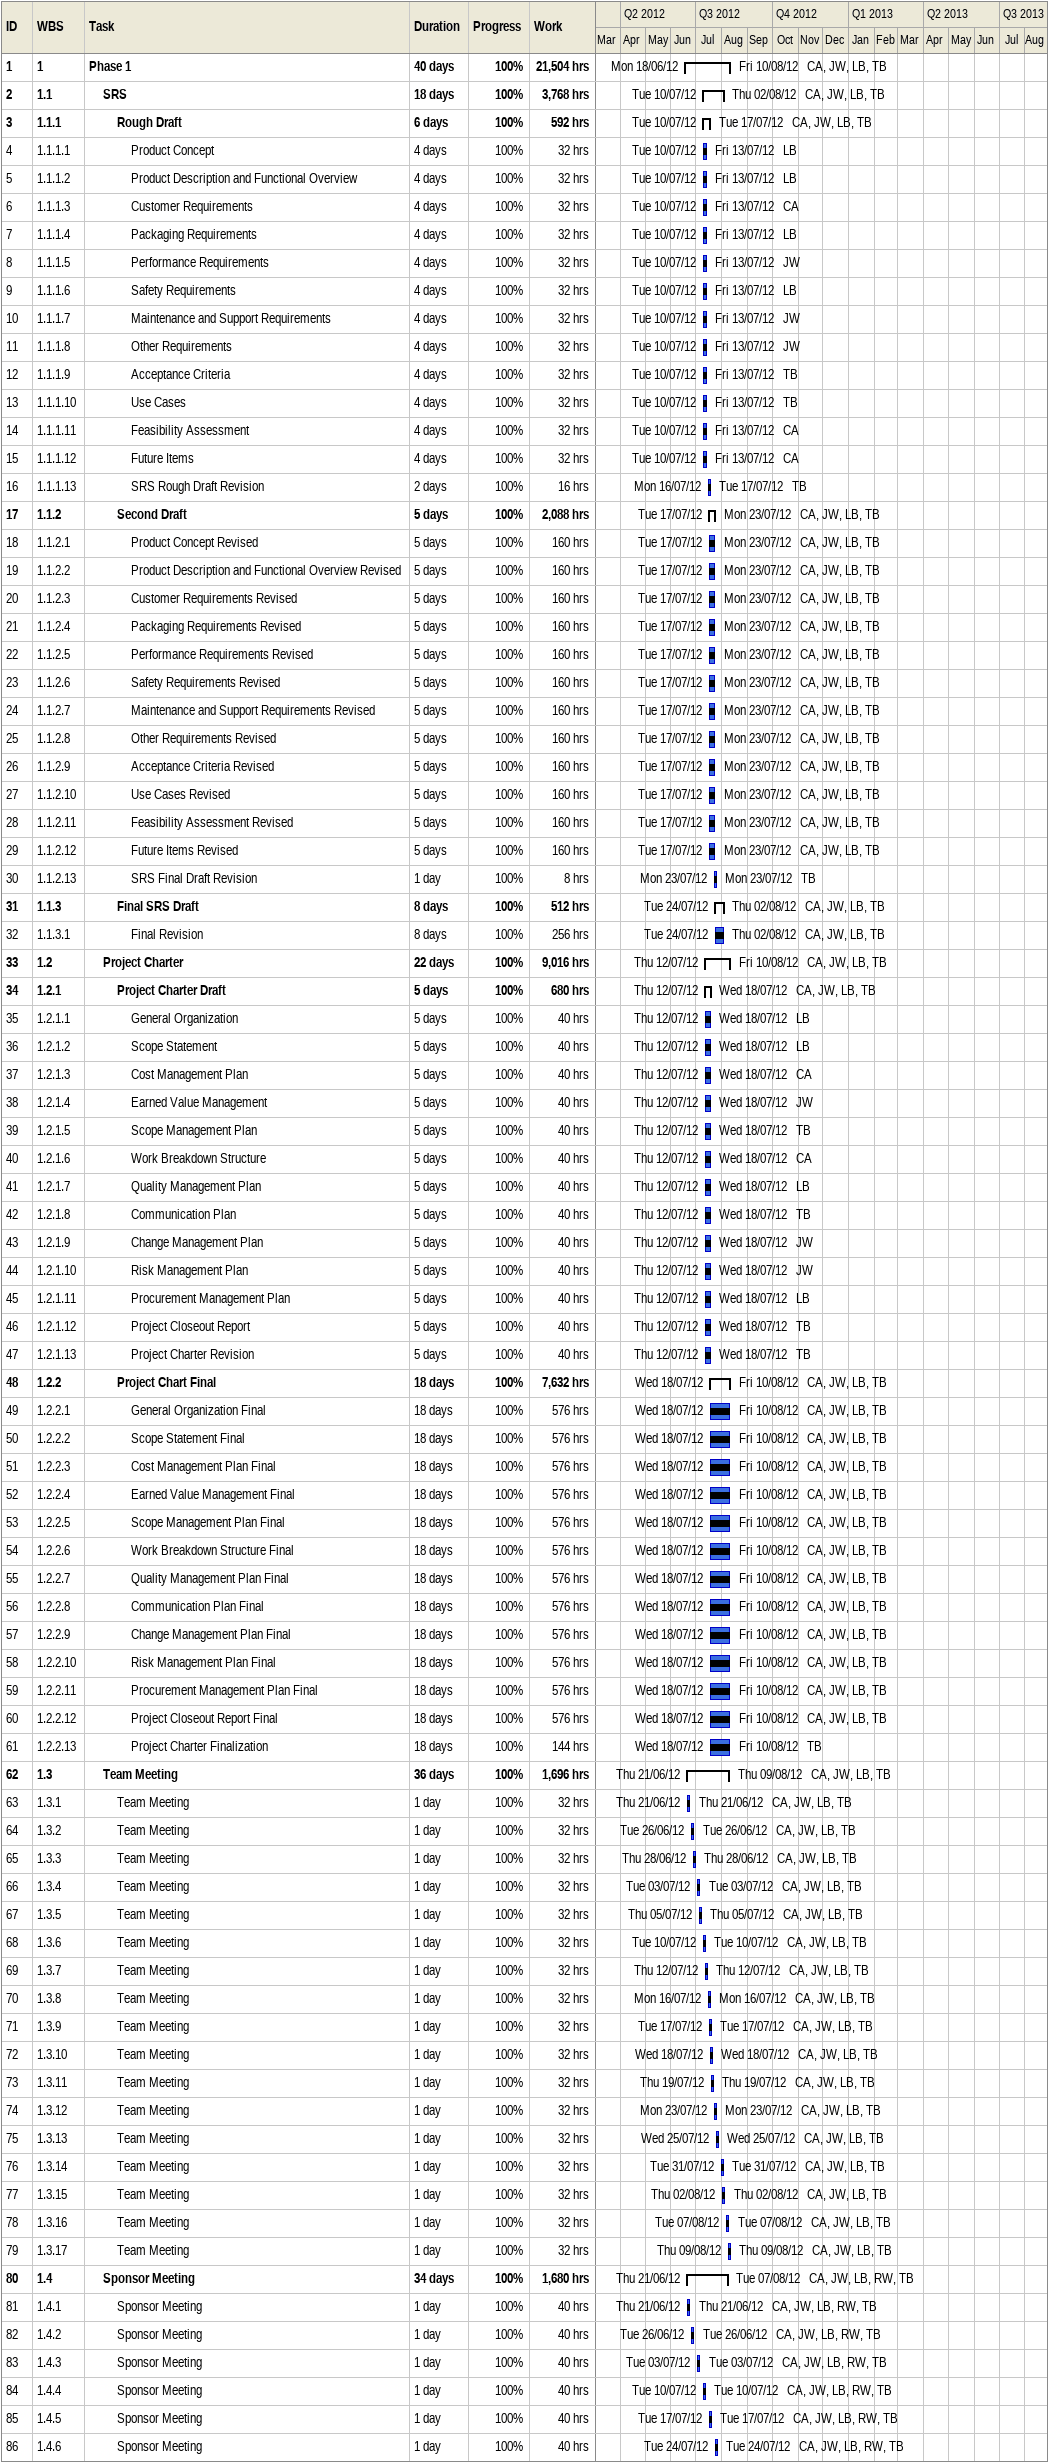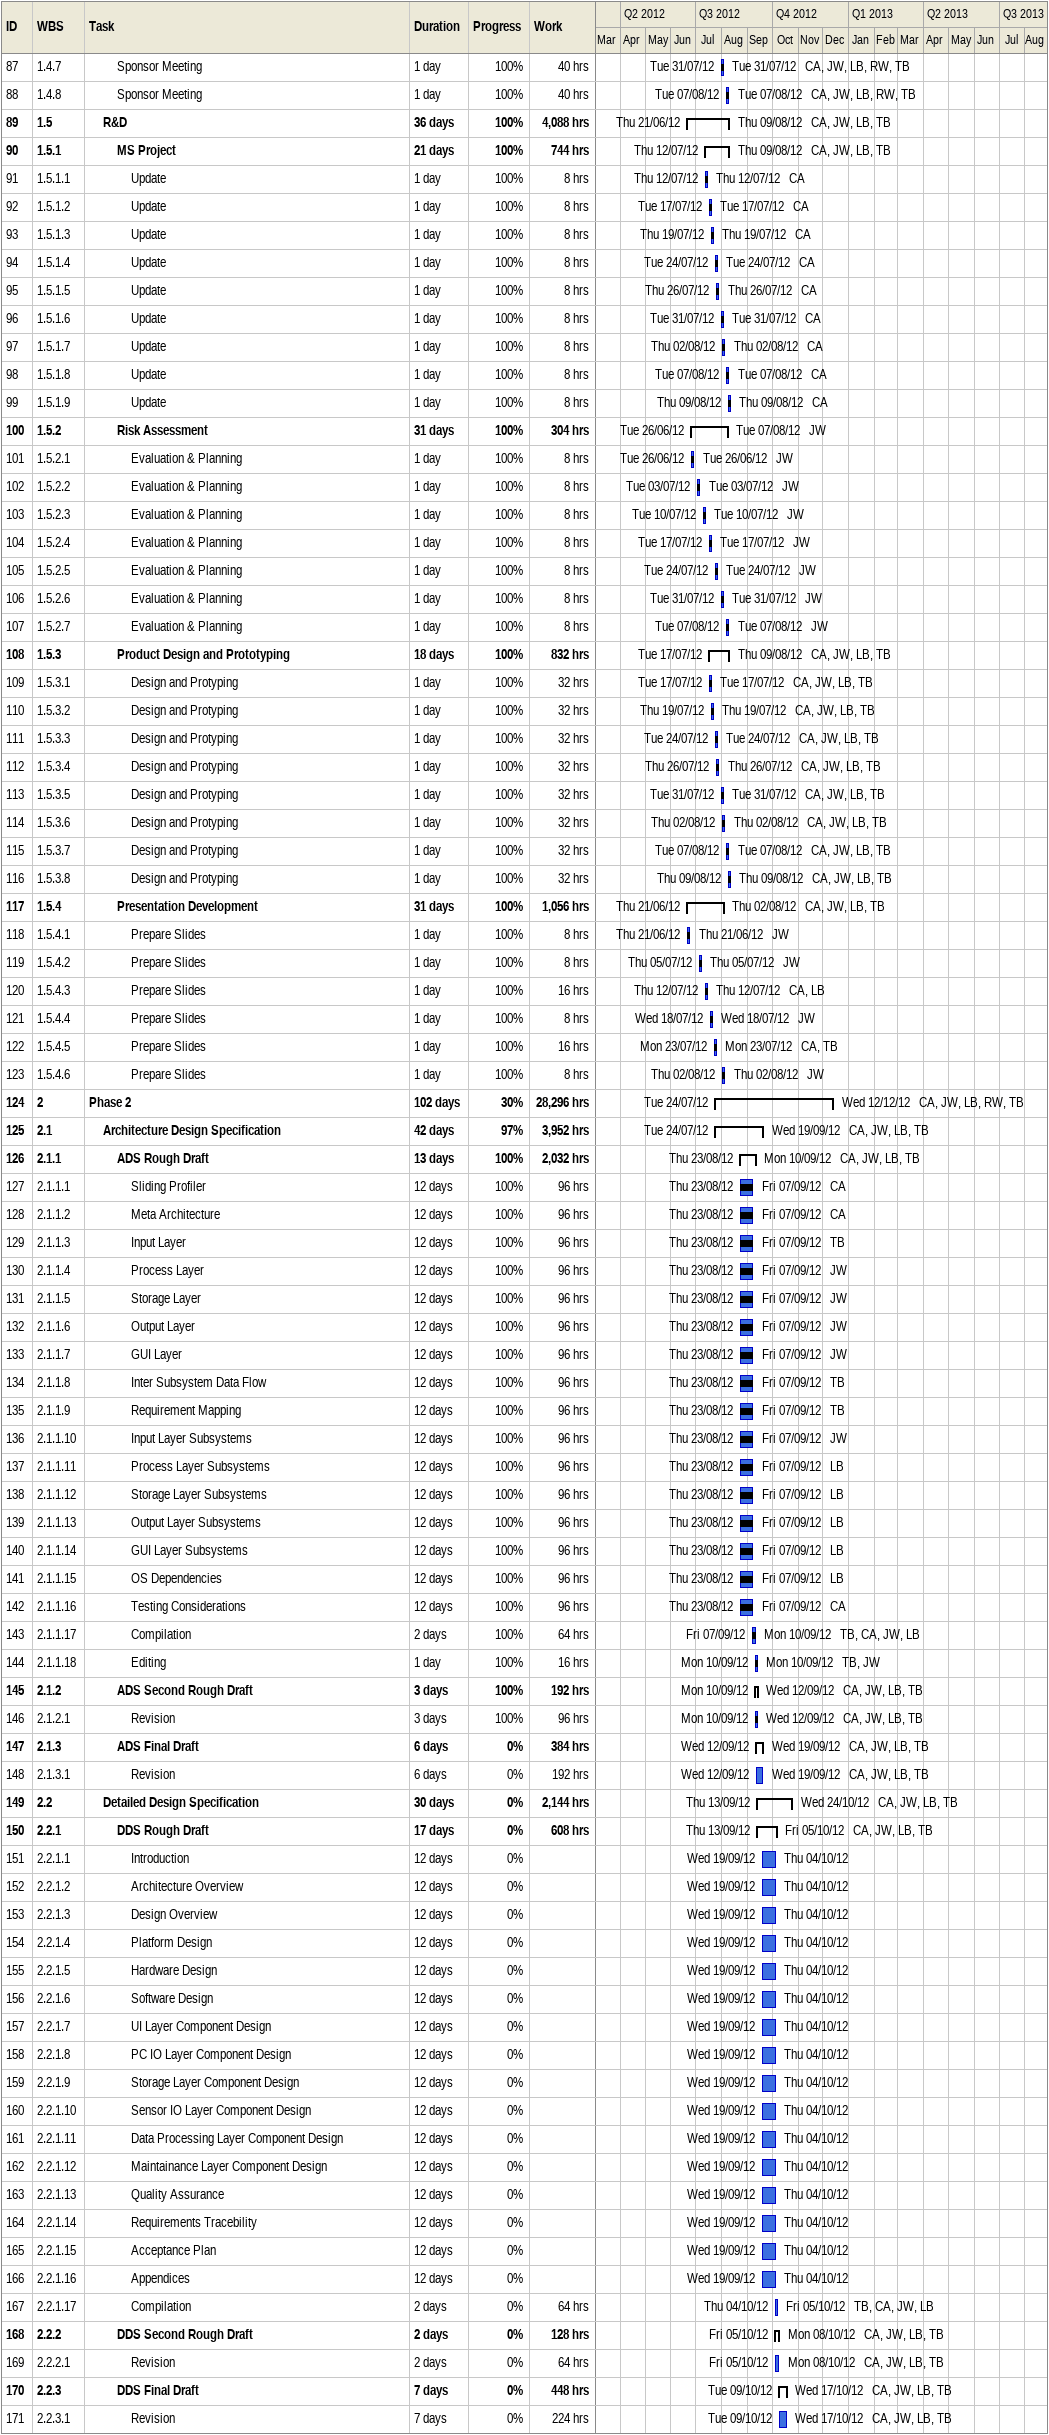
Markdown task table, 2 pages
| ID | WBS | Task | Duration | Start | Finish | Resources | % complete | Work (h) |
|---|---|---|---|---|---|---|---|---|
| 1 | 1 | **Phase 1** | 40d | 2012-06-18 | 2012-08-10 | CA, JW, LB, TB | 100 | 21504 |
| 2 | 1.1 | **SRS** | 18d | 2012-07-10 | 2012-08-02 | CA, JW, LB, TB | 100 | 3768 |
| 3 | 1.1.1 | **Rough Draft** | 6d | 2012-07-10 | 2012-07-17 | CA, JW, LB, TB | 100 | 592 |
| 4 | 1.1.1.1 | Product Concept | 4d | 2012-07-10 | 2012-07-13 | LB | 100 | 32 |
| 5 | 1.1.1.2 | Product Description and Functional Overview | 4d | 2012-07-10 | 2012-07-13 | LB | 100 | 32 |
| 6 | 1.1.1.3 | Customer Requirements | 4d | 2012-07-10 | 2012-07-13 | CA | 100 | 32 |
| 7 | 1.1.1.4 | Packaging Requirements | 4d | 2012-07-10 | 2012-07-13 | LB | 100 | 32 |
| 8 | 1.1.1.5 | Performance Requirements | 4d | 2012-07-10 | 2012-07-13 | JW | 100 | 32 |
| 9 | 1.1.1.6 | Safety Requirements | 4d | 2012-07-10 | 2012-07-13 | LB | 100 | 32 |
| 10 | 1.1.1.7 | Maintenance and Support Requirements | 4d | 2012-07-10 | 2012-07-13 | JW | 100 | 32 |
| 11 | 1.1.1.8 | Other Requirements | 4d | 2012-07-10 | 2012-07-13 | JW | 100 | 32 |
| 12 | 1.1.1.9 | Acceptance Criteria | 4d | 2012-07-10 | 2012-07-13 | TB | 100 | 32 |
| 13 | 1.1.1.10 | Use Cases | 4d | 2012-07-10 | 2012-07-13 | TB | 100 | 32 |
| 14 | 1.1.1.11 | Feasibility Assessment | 4d | 2012-07-10 | 2012-07-13 | CA | 100 | 32 |
| 15 | 1.1.1.12 | Future Items | 4d | 2012-07-10 | 2012-07-13 | CA | 100 | 32 |
| 16 | 1.1.1.13 | SRS Rough Draft Revision | 2d | 2012-07-16 | 2012-07-17 | TB | 100 | 16 |
| 17 | 1.1.2 | **Second Draft** | 5d | 2012-07-17 | 2012-07-23 | CA, JW, LB, TB | 100 | 2088 |
| 18 | 1.1.2.1 | Product Concept Revised | 5d | 2012-07-17 | 2012-07-23 | CA, JW, LB, TB | 100 | 160 |
| 19 | 1.1.2.2 | Product Description and Functional Overview Revised | 5d | 2012-07-17 | 2012-07-23 | CA, JW, LB, TB | 100 | 160 |
| 20 | 1.1.2.3 | Customer Requirements Revised | 5d | 2012-07-17 | 2012-07-23 | CA, JW, LB, TB | 100 | 160 |
| 21 | 1.1.2.4 | Packaging Requirements Revised | 5d | 2012-07-17 | 2012-07-23 | CA, JW, LB, TB | 100 | 160 |
| 22 | 1.1.2.5 | Performance Requirements Revised | 5d | 2012-07-17 | 2012-07-23 | CA, JW, LB, TB | 100 | 160 |
| 23 | 1.1.2.6 | Safety Requirements Revised | 5d | 2012-07-17 | 2012-07-23 | CA, JW, LB, TB | 100 | 160 |
| 24 | 1.1.2.7 | Maintenance and Support Requirements Revised | 5d | 2012-07-17 | 2012-07-23 | CA, JW, LB, TB | 100 | 160 |
| 25 | 1.1.2.8 | Other Requirements Revised | 5d | 2012-07-17 | 2012-07-23 | CA, JW, LB, TB | 100 | 160 |
| 26 | 1.1.2.9 | Acceptance Criteria Revised | 5d | 2012-07-17 | 2012-07-23 | CA, JW, LB, TB | 100 | 160 |
| 27 | 1.1.2.10 | Use Cases Revised | 5d | 2012-07-17 | 2012-07-23 | CA, JW, LB, TB | 100 | 160 |
| 28 | 1.1.2.11 | Feasibility Assessment Revised | 5d | 2012-07-17 | 2012-07-23 | CA, JW, LB, TB | 100 | 160 |
| 29 | 1.1.2.12 | Future Items Revised | 5d | 2012-07-17 | 2012-07-23 | CA, JW, LB, TB | 100 | 160 |
| 30 | 1.1.2.13 | SRS Final Draft Revision | 1d | 2012-07-23 | 2012-07-23 | TB | 100 | 8 |
| 31 | 1.1.3 | **Final SRS Draft** | 8d | 2012-07-24 | 2012-08-02 | CA, JW, LB, TB | 100 | 512 |
| 32 | 1.1.3.1 | Final Revision | 8d | 2012-07-24 | 2012-08-02 | CA, JW, LB, TB | 100 | 256 |
| 33 | 1.2 | **Project Charter** | 22d | 2012-07-12 | 2012-08-10 | CA, JW, LB, TB | 100 | 9016 |
| 34 | 1.2.1 | **Project Charter Draft** | 5d | 2012-07-12 | 2012-07-18 | CA, JW, LB, TB | 100 | 680 |
| 35 | 1.2.1.1 | General Organization | 5d | 2012-07-12 | 2012-07-18 | LB | 100 | 40 |
| 36 | 1.2.1.2 | Scope Statement | 5d | 2012-07-12 | 2012-07-18 | LB | 100 | 40 |
| 37 | 1.2.1.3 | Cost Management Plan | 5d | 2012-07-12 | 2012-07-18 | CA | 100 | 40 |
| 38 | 1.2.1.4 | Earned Value Management | 5d | 2012-07-12 | 2012-07-18 | JW | 100 | 40 |
| 39 | 1.2.1.5 | Scope Management Plan | 5d | 2012-07-12 | 2012-07-18 | TB | 100 | 40 |
| 40 | 1.2.1.6 | Work Breakdown Structure | 5d | 2012-07-12 | 2012-07-18 | CA | 100 | 40 |
| 41 | 1.2.1.7 | Quality Management Plan | 5d | 2012-07-12 | 2012-07-18 | LB | 100 | 40 |
| 42 | 1.2.1.8 | Communication Plan | 5d | 2012-07-12 | 2012-07-18 | TB | 100 | 40 |
| 43 | 1.2.1.9 | Change Management Plan | 5d | 2012-07-12 | 2012-07-18 | JW | 100 | 40 |
| 44 | 1.2.1.10 | Risk Management Plan | 5d | 2012-07-12 | 2012-07-18 | JW | 100 | 40 |
| 45 | 1.2.1.11 | Procurement Management Plan | 5d | 2012-07-12 | 2012-07-18 | LB | 100 | 40 |
| 46 | 1.2.1.12 | Project Closeout Report | 5d | 2012-07-12 | 2012-07-18 | TB | 100 | 40 |
| 47 | 1.2.1.13 | Project Charter Revision | 5d | 2012-07-12 | 2012-07-18 | TB | 100 | 40 |
| 48 | 1.2.2 | **Project Chart Final** | 18d | 2012-07-18 | 2012-08-10 | CA, JW, LB, TB | 100 | 7632 |
| 49 | 1.2.2.1 | General Organization Final | 18d | 2012-07-18 | 2012-08-10 | CA, JW, LB, TB | 100 | 576 |
| 50 | 1.2.2.2 | Scope Statement Final | 18d | 2012-07-18 | 2012-08-10 | CA, JW, LB, TB | 100 | 576 |
| 51 | 1.2.2.3 | Cost Management Plan Final | 18d | 2012-07-18 | 2012-08-10 | CA, JW, LB, TB | 100 | 576 |
| 52 | 1.2.2.4 | Earned Value Management Final | 18d | 2012-07-18 | 2012-08-10 | CA, JW, LB, TB | 100 | 576 |
| 53 | 1.2.2.5 | Scope Management Plan Final | 18d | 2012-07-18 | 2012-08-10 | CA, JW, LB, TB | 100 | 576 |
| 54 | 1.2.2.6 | Work Breakdown Structure Final | 18d | 2012-07-18 | 2012-08-10 | CA, JW, LB, TB | 100 | 576 |
| 55 | 1.2.2.7 | Quality Management Plan Final | 18d | 2012-07-18 | 2012-08-10 | CA, JW, LB, TB | 100 | 576 |
| 56 | 1.2.2.8 | Communication Plan Final | 18d | 2012-07-18 | 2012-08-10 | CA, JW, LB, TB | 100 | 576 |
| 57 | 1.2.2.9 | Change Management Plan Final | 18d | 2012-07-18 | 2012-08-10 | CA, JW, LB, TB | 100 | 576 |
| 58 | 1.2.2.10 | Risk Management Plan Final | 18d | 2012-07-18 | 2012-08-10 | CA, JW, LB, TB | 100 | 576 |
| 59 | 1.2.2.11 | Procurement Management Plan Final | 18d | 2012-07-18 | 2012-08-10 | CA, JW, LB, TB | 100 | 576 |
| 60 | 1.2.2.12 | Project Closeout Report Final | 18d | 2012-07-18 | 2012-08-10 | CA, JW, LB, TB | 100 | 576 |
| 61 | 1.2.2.13 | Project Charter Finalization | 18d | 2012-07-18 | 2012-08-10 | TB | 100 | 144 |
| 62 | 1.3 | **Team Meeting** | 36d | 2012-06-21 | 2012-08-09 | CA, JW, LB, TB | 100 | 1696 |
| 63 | 1.3.1 | Team Meeting | 1d | 2012-06-21 | 2012-06-21 | CA, JW, LB, TB | 100 | 32 |
| 64 | 1.3.2 | Team Meeting | 1d | 2012-06-26 | 2012-06-26 | CA, JW, LB, TB | 100 | 32 |
| 65 | 1.3.3 | Team Meeting | 1d | 2012-06-28 | 2012-06-28 | CA, JW, LB, TB | 100 | 32 |
| 66 | 1.3.4 | Team Meeting | 1d | 2012-07-03 | 2012-07-03 | CA, JW, LB, TB | 100 | 32 |
| 67 | 1.3.5 | Team Meeting | 1d | 2012-07-05 | 2012-07-05 | CA, JW, LB, TB | 100 | 32 |
| 68 | 1.3.6 | Team Meeting | 1d | 2012-07-10 | 2012-07-10 | CA, JW, LB, TB | 100 | 32 |
| 69 | 1.3.7 | Team Meeting | 1d | 2012-07-12 | 2012-07-12 | CA, JW, LB, TB | 100 | 32 |
| 70 | 1.3.8 | Team Meeting | 1d | 2012-07-16 | 2012-07-16 | CA, JW, LB, TB | 100 | 32 |
| 71 | 1.3.9 | Team Meeting | 1d | 2012-07-17 | 2012-07-17 | CA, JW, LB, TB | 100 | 32 |
| 72 | 1.3.10 | Team Meeting | 1d | 2012-07-18 | 2012-07-18 | CA, JW, LB, TB | 100 | 32 |
| 73 | 1.3.11 | Team Meeting | 1d | 2012-07-19 | 2012-07-19 | CA, JW, LB, TB | 100 | 32 |
| 74 | 1.3.12 | Team Meeting | 1d | 2012-07-23 | 2012-07-23 | CA, JW, LB, TB | 100 | 32 |
| 75 | 1.3.13 | Team Meeting | 1d | 2012-07-25 | 2012-07-25 | CA, JW, LB, TB | 100 | 32 |
| 76 | 1.3.14 | Team Meeting | 1d | 2012-07-31 | 2012-07-31 | CA, JW, LB, TB | 100 | 32 |
| 77 | 1.3.15 | Team Meeting | 1d | 2012-08-02 | 2012-08-02 | CA, JW, LB, TB | 100 | 32 |
| 78 | 1.3.16 | Team Meeting | 1d | 2012-08-07 | 2012-08-07 | CA, JW, LB, TB | 100 | 32 |
| 79 | 1.3.17 | Team Meeting | 1d | 2012-08-09 | 2012-08-09 | CA, JW, LB, TB | 100 | 32 |
| 80 | 1.4 | **Sponsor Meeting** | 34d | 2012-06-21 | 2012-08-07 | CA, JW, LB, RW, TB | 100 | 1680 |
| 81 | 1.4.1 | Sponsor Meeting | 1d | 2012-06-21 | 2012-06-21 | CA, JW, LB, RW, TB | 100 | 40 |
| 82 | 1.4.2 | Sponsor Meeting | 1d | 2012-06-26 | 2012-06-26 | CA, JW, LB, RW, TB | 100 | 40 |
| 83 | 1.4.3 | Sponsor Meeting | 1d | 2012-07-03 | 2012-07-03 | CA, JW, LB, RW, TB | 100 | 40 |
| 84 | 1.4.4 | Sponsor Meeting | 1d | 2012-07-10 | 2012-07-10 | CA, JW, LB, RW, TB | 100 | 40 |
| 85 | 1.4.5 | Sponsor Meeting | 1d | 2012-07-17 | 2012-07-17 | CA, JW, LB, RW, TB | 100 | 40 |
| 86 | 1.4.6 | Sponsor Meeting | 1d | 2012-07-24 | 2012-07-24 | CA, JW, LB, RW, TB | 100 | 40 |
| 87 | 1.4.7 | Sponsor Meeting | 1d | 2012-07-31 | 2012-07-31 | CA, JW, LB, RW, TB | 100 | 40 |
| 88 | 1.4.8 | Sponsor Meeting | 1d | 2012-08-07 | 2012-08-07 | CA, JW, LB, RW, TB | 100 | 40 |
| 89 | 1.5 | **R&D** | 36d | 2012-06-21 | 2012-08-09 | CA, JW, LB, TB | 100 | 4088 |
| 90 | 1.5.1 | **MS Project** | 21d | 2012-07-12 | 2012-08-09 | CA, JW, LB, TB | 100 | 744 |
| 91 | 1.5.1.1 | Update | 1d | 2012-07-12 | 2012-07-12 | CA | 100 | 8 |
| 92 | 1.5.1.2 | Update | 1d | 2012-07-17 | 2012-07-17 | CA | 100 | 8 |
| 93 | 1.5.1.3 | Update | 1d | 2012-07-19 | 2012-07-19 | CA | 100 | 8 |
| 94 | 1.5.1.4 | Update | 1d | 2012-07-24 | 2012-07-24 | CA | 100 | 8 |
| 95 | 1.5.1.5 | Update | 1d | 2012-07-26 | 2012-07-26 | CA | 100 | 8 |
| 96 | 1.5.1.6 | Update | 1d | 2012-07-31 | 2012-07-31 | CA | 100 | 8 |
| 97 | 1.5.1.7 | Update | 1d | 2012-08-02 | 2012-08-02 | CA | 100 | 8 |
| 98 | 1.5.1.8 | Update | 1d | 2012-08-07 | 2012-08-07 | CA | 100 | 8 |
| 99 | 1.5.1.9 | Update | 1d | 2012-08-09 | 2012-08-09 | CA | 100 | 8 |
| 100 | 1.5.2 | **Risk Assessment** | 31d | 2012-06-26 | 2012-08-07 | JW | 100 | 304 |
| 101 | 1.5.2.1 | Evaluation & Planning | 1d | 2012-06-26 | 2012-06-26 | JW | 100 | 8 |
| 102 | 1.5.2.2 | Evaluation & Planning | 1d | 2012-07-03 | 2012-07-03 | JW | 100 | 8 |
| 103 | 1.5.2.3 | Evaluation & Planning | 1d | 2012-07-10 | 2012-07-10 | JW | 100 | 8 |
| 104 | 1.5.2.4 | Evaluation & Planning | 1d | 2012-07-17 | 2012-07-17 | JW | 100 | 8 |
| 105 | 1.5.2.5 | Evaluation & Planning | 1d | 2012-07-24 | 2012-07-24 | JW | 100 | 8 |
| 106 | 1.5.2.6 | Evaluation & Planning | 1d | 2012-07-31 | 2012-07-31 | JW | 100 | 8 |
| 107 | 1.5.2.7 | Evaluation & Planning | 1d | 2012-08-07 | 2012-08-07 | JW | 100 | 8 |
| 108 | 1.5.3 | **Product Design and Prototyping** | 18d | 2012-07-17 | 2012-08-09 | CA, JW, LB, TB | 100 | 832 |
| 109 | 1.5.3.1 | Design and Protyping | 1d | 2012-07-17 | 2012-07-17 | CA, JW, LB, TB | 100 | 32 |
| 110 | 1.5.3.2 | Design and Protyping | 1d | 2012-07-19 | 2012-07-19 | CA, JW, LB, TB | 100 | 32 |
| 111 | 1.5.3.3 | Design and Protyping | 1d | 2012-07-24 | 2012-07-24 | CA, JW, LB, TB | 100 | 32 |
| 112 | 1.5.3.4 | Design and Protyping | 1d | 2012-07-26 | 2012-07-26 | CA, JW, LB, TB | 100 | 32 |
| 113 | 1.5.3.5 | Design and Protyping | 1d | 2012-07-31 | 2012-07-31 | CA, JW, LB, TB | 100 | 32 |
| 114 | 1.5.3.6 | Design and Protyping | 1d | 2012-08-02 | 2012-08-02 | CA, JW, LB, TB | 100 | 32 |
| 115 | 1.5.3.7 | Design and Protyping | 1d | 2012-08-07 | 2012-08-07 | CA, JW, LB, TB | 100 | 32 |
| 116 | 1.5.3.8 | Design and Protyping | 1d | 2012-08-09 | 2012-08-09 | CA, JW, LB, TB | 100 | 32 |
| 117 | 1.5.4 | **Presentation Development** | 31d | 2012-06-21 | 2012-08-02 | CA, JW, LB, TB | 100 | 1056 |
| 118 | 1.5.4.1 | Prepare Slides | 1d | 2012-06-21 | 2012-06-21 | JW | 100 | 8 |
| 119 | 1.5.4.2 | Prepare Slides | 1d | 2012-07-05 | 2012-07-05 | JW | 100 | 8 |
| 120 | 1.5.4.3 | Prepare Slides | 1d | 2012-07-12 | 2012-07-12 | CA, LB | 100 | 16 |
| 121 | 1.5.4.4 | Prepare Slides | 1d | 2012-07-18 | 2012-07-18 | JW | 100 | 8 |
| 122 | 1.5.4.5 | Prepare Slides | 1d | 2012-07-23 | 2012-07-23 | CA, TB | 100 | 16 |
| 123 | 1.5.4.6 | Prepare Slides | 1d | 2012-08-02 | 2012-08-02 | JW | 100 | 8 |
| 124 | 2 | **Phase 2** | 102d | 2012-07-24 | 2012-12-12 | CA, JW, LB, RW, TB | 30 | 28296 |
| 125 | 2.1 | **Architecture Design Specification** | 42d | 2012-07-24 | 2012-09-19 | CA, JW, LB, TB | 97 | 3952 |
| 126 | 2.1.1 | **ADS Rough Draft** | 13d | 2012-08-23 | 2012-09-10 | CA, JW, LB, TB | 100 | 2032 |
| 127 | 2.1.1.1 | Sliding Profiler | 12d | 2012-08-23 | 2012-09-07 | CA | 100 | 96 |
| 128 | 2.1.1.2 | Meta Architecture | 12d | 2012-08-23 | 2012-09-07 | CA | 100 | 96 |
| 129 | 2.1.1.3 | Input Layer | 12d | 2012-08-23 | 2012-09-07 | TB | 100 | 96 |
| 130 | 2.1.1.4 | Process Layer | 12d | 2012-08-23 | 2012-09-07 | JW | 100 | 96 |
| 131 | 2.1.1.5 | Storage Layer | 12d | 2012-08-23 | 2012-09-07 | JW | 100 | 96 |
| 132 | 2.1.1.6 | Output Layer | 12d | 2012-08-23 | 2012-09-07 | JW | 100 | 96 |
| 133 | 2.1.1.7 | GUI Layer | 12d | 2012-08-23 | 2012-09-07 | JW | 100 | 96 |
| 134 | 2.1.1.8 | Inter Subsystem Data Flow | 12d | 2012-08-23 | 2012-09-07 | TB | 100 | 96 |
| 135 | 2.1.1.9 | Requirement Mapping | 12d | 2012-08-23 | 2012-09-07 | TB | 100 | 96 |
| 136 | 2.1.1.10 | Input Layer Subsystems | 12d | 2012-08-23 | 2012-09-07 | JW | 100 | 96 |
| 137 | 2.1.1.11 | Process Layer Subsystems | 12d | 2012-08-23 | 2012-09-07 | LB | 100 | 96 |
| 138 | 2.1.1.12 | Storage Layer Subsystems | 12d | 2012-08-23 | 2012-09-07 | LB | 100 | 96 |
| 139 | 2.1.1.13 | Output Layer Subsystems | 12d | 2012-08-23 | 2012-09-07 | LB | 100 | 96 |
| 140 | 2.1.1.14 | GUI Layer Subsystems | 12d | 2012-08-23 | 2012-09-07 | LB | 100 | 96 |
| 141 | 2.1.1.15 | OS Dependencies | 12d | 2012-08-23 | 2012-09-07 | LB | 100 | 96 |
| 142 | 2.1.1.16 | Testing Considerations | 12d | 2012-08-23 | 2012-09-07 | CA | 100 | 96 |
| 143 | 2.1.1.17 | Compilation | 2d | 2012-09-07 | 2012-09-10 | TB, CA, JW, LB | 100 | 64 |
| 144 | 2.1.1.18 | Editing | 1d | 2012-09-10 | 2012-09-10 | TB, JW | 100 | 16 |
| 145 | 2.1.2 | **ADS Second Rough Draft** | 3d | 2012-09-10 | 2012-09-12 | CA, JW, LB, TB | 100 | 192 |
| 146 | 2.1.2.1 | Revision | 3d | 2012-09-10 | 2012-09-12 | CA, JW, LB, TB | 100 | 96 |
| 147 | 2.1.3 | **ADS Final Draft** | 6d | 2012-09-12 | 2012-09-19 | CA, JW, LB, TB | 0 | 384 |
| 148 | 2.1.3.1 | Revision | 6d | 2012-09-12 | 2012-09-19 | CA, JW, LB, TB | 0 | 192 |
| 149 | 2.2 | **Detailed Design Specification** | 30d | 2012-09-13 | 2012-10-24 | CA, JW, LB, TB | 0 | 2144 |
| 150 | 2.2.1 | **DDS Rough Draft** | 17d | 2012-09-13 | 2012-10-05 | CA, JW, LB, TB | 0 | 608 |
| 151 | 2.2.1.1 | Introduction | 12d | 2012-09-19 | 2012-10-04 |  | 0 |  |
| 152 | 2.2.1.2 | Architecture Overview | 12d | 2012-09-19 | 2012-10-04 |  | 0 |  |
| 153 | 2.2.1.3 | Design Overview | 12d | 2012-09-19 | 2012-10-04 |  | 0 |  |
| 154 | 2.2.1.4 | Platform Design | 12d | 2012-09-19 | 2012-10-04 |  | 0 |  |
| 155 | 2.2.1.5 | Hardware Design | 12d | 2012-09-19 | 2012-10-04 |  | 0 |  |
| 156 | 2.2.1.6 | Software Design | 12d | 2012-09-19 | 2012-10-04 |  | 0 |  |
| 157 | 2.2.1.7 | UI Layer Component Design | 12d | 2012-09-19 | 2012-10-04 |  | 0 |  |
| 158 | 2.2.1.8 | PC IO Layer Component Design | 12d | 2012-09-19 | 2012-10-04 |  | 0 |  |
| 159 | 2.2.1.9 | Storage Layer Component Design | 12d | 2012-09-19 | 2012-10-04 |  | 0 |  |
| 160 | 2.2.1.10 | Sensor IO Layer Component Design | 12d | 2012-09-19 | 2012-10-04 |  | 0 |  |
| 161 | 2.2.1.11 | Data Processing Layer Component Design | 12d | 2012-09-19 | 2012-10-04 |  | 0 |  |
| 162 | 2.2.1.12 | Maintainance Layer Component Design | 12d | 2012-09-19 | 2012-10-04 |  | 0 |  |
| 163 | 2.2.1.13 | Quality Assurance | 12d | 2012-09-19 | 2012-10-04 |  | 0 |  |
| 164 | 2.2.1.14 | Requirements Tracebility | 12d | 2012-09-19 | 2012-10-04 |  | 0 |  |
| 165 | 2.2.1.15 | Acceptance Plan | 12d | 2012-09-19 | 2012-10-04 |  | 0 |  |
| 166 | 2.2.1.16 | Appendices | 12d | 2012-09-19 | 2012-10-04 |  | 0 |  |
| 167 | 2.2.1.17 | Compilation | 2d | 2012-10-04 | 2012-10-05 | TB, CA, JW, LB | 0 | 64 |
| 168 | 2.2.2 | **DDS Second Rough Draft** | 2d | 2012-10-05 | 2012-10-08 | CA, JW, LB, TB | 0 | 128 |
| 169 | 2.2.2.1 | Revision | 2d | 2012-10-05 | 2012-10-08 | CA, JW, LB, TB | 0 | 64 |
| 170 | 2.2.3 | **DDS Final Draft** | 7d | 2012-10-09 | 2012-10-17 | CA, JW, LB, TB | 0 | 448 |
| 171 | 2.2.3.1 | Revision | 7d | 2012-10-09 | 2012-10-17 | CA, JW, LB, TB | 0 | 224 |
